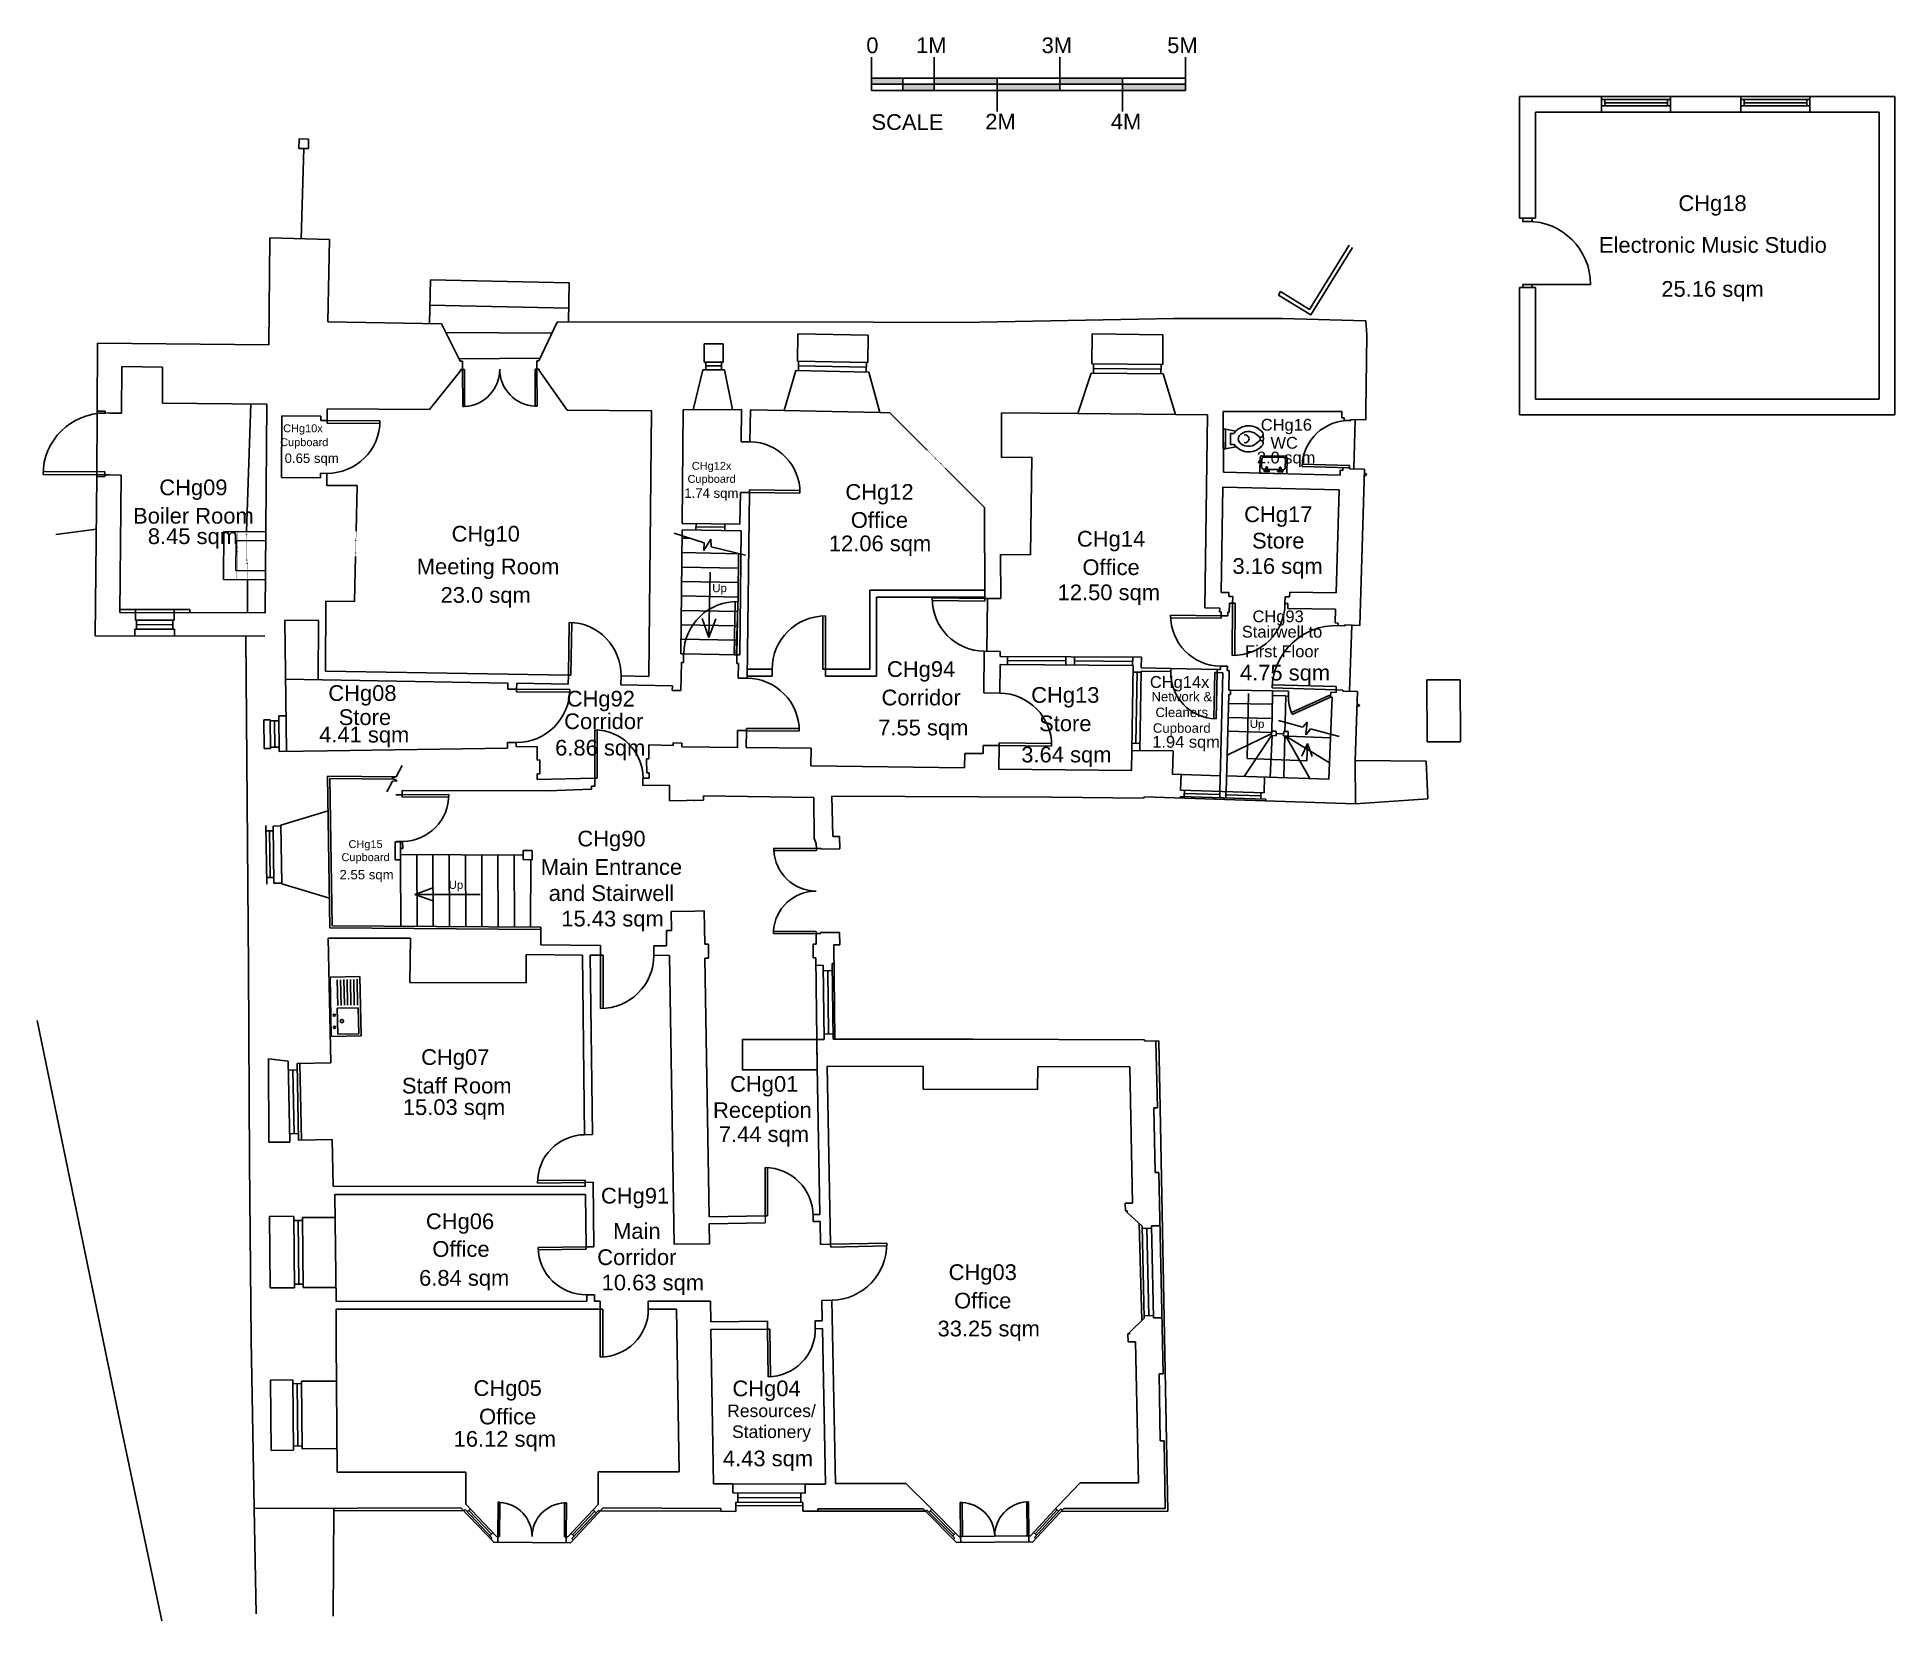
# Model space of a CAD drawing. Header units: millimetres. Extents: x 0 to 29590, y 0 to 25220.
import ezdxf

# ---------------------------------------------------------------- set-up
doc = ezdxf.new("R2010")
doc.units = ezdxf.units.MM
doc.linetypes.add('DOT', pattern=[6.35, 0, -6.35])
for name, color, linetype in [('COLD WATER', 5, 'Continuous'), ('DOORS', 2, 'Continuous'), ('ELECTRICAL', 1, 'Continuous'), ('EXTERNAL WALLS', 1, 'Continuous'), ('FENCE', 5, 'Continuous'), ('FURNITURE', 40, 'Continuous'), ('INTERNAL WALLS', 3, 'Continuous'), ('ROOM NAME', 4, 'Continuous'), ('ROOM NUMBER', 7, 'Continuous'), ('SANITARY', 2, 'Continuous'), ('SCALE', 7, 'Continuous'), ('STAIRS', 2, 'Continuous'), ('TEXT AREA', 6, 'Continuous'), ('VOICE', 5, 'Continuous'), ('WINDOWS', 4, 'Continuous')]:
    doc.layers.add(name, color=color, linetype=linetype)
doc.styles.add('CCCU STANDARD', font='arial.ttf')

# ---------------------------------------------------------------- blocks, each defined once
blk = doc.blocks.new('H2', base_point=(1, 0))
at = {"layer": 'DOORS'}
for p, q in [((1, 0), (0, 0)), ((1, 0.05), (0.001251, 0.05)), ((1, 0), (1, 0.05))]:
    blk.add_line(p, q, dxfattribs=at)
blk.add_arc((1, 0), 1, 90, 180, dxfattribs=at)
blk = doc.blocks.new('PTS-003')
at = {"color": 0, "linetype": 'ByBlock'}
blk.add_lwpolyline([(-0.5, -0.5), (-0.5, 0.5), (0.5, 0.5), (0.5, -0.5), (-0.5, -0.5)], dxfattribs=at)
blk = doc.blocks.new('PTS-008')
at = {"color": 0, "linetype": 'ByBlock'}
for points in [[(0, 0.5), (0.08, 0.49), (0.17, 0.46), (0.25, 0.43), (0.32, 0.38), (0.38, 0.32), (0.43, 0.25), (0.46, 0.17), (0.49, 0.08), (0.5, 0), (0.49, -0.09), (0.46, -0.17), (0.43, -0.25), (0.38, -0.32), (0.32, -0.38), (0.25, -0.43), (0.17, -0.47), (0.08, -0.49), (0, -0.5), (-0.09, -0.49), (-0.17, -0.47), (-0.25, -0.43), (-0.32, -0.38), (-0.38, -0.32), (-0.43, -0.25), (-0.47, -0.17), (-0.49, -0.09), (-0.5, 0), (-0.49, 0.08), (-0.47, 0.17), (-0.43, 0.25), (-0.38, 0.32), (-0.32, 0.38), (-0.25, 0.43), (-0.17, 0.46), (-0.09, 0.49), (0, 0.5)], [(0.5, 0), (-0.5, 0)], [(-0.49, 0.09), (0.49, 0.09)], [(0.47, 0.17), (-0.47, 0.17)], [(-0.43, 0.25), (0.43, 0.25)], [(0.38, 0.32), (-0.38, 0.32)], [(-0.32, 0.38), (0.32, 0.38)], [(0.25, 0.43), (-0.25, 0.43)], [(0.38, 0.32), (0.32, 0.38)], [(-0.49, -0.09), (0.49, -0.09)], [(0.47, -0.17), (-0.47, -0.17)], [(-0.43, -0.25), (0.43, -0.25)], [(0.38, -0.32), (-0.38, -0.32)], [(-0.32, -0.38), (0.32, -0.38)], [(0.25, -0.43), (-0.25, -0.43)]]:
    blk.add_lwpolyline(points, dxfattribs=at)
blk = doc.blocks.new('PTS-000')
at = {"color": 0, "linetype": 'ByBlock'}
blk.add_circle((0, 0), 0.5, dxfattribs=at)
blk = doc.blocks.new('DDL', base_point=(0.5, 0))
at = {"layer": 'DOORS'}
for p, q in [((0.5, 1), (0, 1)), ((0, 1), (0, 0.975)), ((0.5, 0.975), (0, 0.975)), ((0.5, 1), (0.5, 0.975)), ((0.5, 0.025), (0, 0.025)), ((0, 0), (0, 0.025)), ((0.5, 0), (0, 0)), ((0.5, 0), (0.5, 0.025))]:
    blk.add_line(p, q, dxfattribs=at)
for centre, start, end in [((0.5, 1), 182.8681, 270), ((0.5, 0), 90, 177.1319)]:
    blk.add_arc(centre, 0.5, start, end, dxfattribs=at)
blk = doc.blocks.new('A$C4DAE37CD')
at = {"layer": 'SANITARY'}
for p, q in [((475, 954), (0, 945)), ((0, 945), (18, 0)), ((123, 494), (115, 903)), ((176, 495), (168, 904)), ((229, 496), (221, 905)), ((281, 497), (274, 906)), ((334, 498), (326, 908)), ((387, 499), (379, 909)), ((440, 500), (432, 910)), ((494, 9), (475, 954)), ((450, 457), (115, 450)), ((123, 37), (115, 450)), ((458, 43), (450, 457)), ((18, 0), (494, 9)), ((458, 43), (123, 37))]:
    blk.add_line(p, q, dxfattribs=at)
for centre, radius in [((68, 340), 17.6), ((72, 145), 17.6), ((189, 245), 26.4)]:
    blk.add_circle(centre, radius, dxfattribs=at)
blk = doc.blocks.new('WC', base_point=(0, 0.208))
at = {"layer": 'SANITARY'}
for p, q in [((0, 0.363), (0.036, 0.363)), ((0, 0.363), (0, 0.053)), ((0.036, 0.363), (0.202, 0.334)), ((0.036, 0.363), (0.036, 0.053)), ((0.174, 0.297), (0.117, 0.297)), ((0.117, 0.118), (0.117, 0.297)), ((0, 0.053), (0.036, 0.053)), ((0.036, 0.053), (0.201, 0.082)), ((0.174, 0.118), (0.117, 0.118))]:
    blk.add_line(p, q, dxfattribs=at)
for centre, radius, start, end in [((0.404, 0.133), 0.283, 36.5469, 144.3914), ((0.402, 0.123), 0.202, 40.9998, 126.2998), ((0.591, 0.28), 0.045, 212.9694, 27.1213), ((0.404, 0.283), 0.283, 215.6086, 323.4531), ((0.32, 0.207), 0.081, 152.4748, 180), ((0.32, 0.207), 0.081, 180, 207.5252), ((0.361, 0.186), 0.127, 128.2338, 152.2204), ((0.361, 0.229), 0.127, 207.7796, 231.7662), ((0.401, 0.291), 0.201, 233.5308, 319.2142), ((0.348, 0.209), 0.062, 255.0686, 104.9314), ((0.591, 0.135), 0.045, 332.8787, 147.0306), ((0.488, 0.207), 0.101, 0, 15.9454), ((0.488, 0.207), 0.101, 344.5966, 0), ((0.488, 0.207), 0.151, 0, 19.6284), ((0.488, 0.207), 0.151, 340.7278, 0)]:
    blk.add_arc(centre, radius, start, end, dxfattribs=at)
blk = doc.blocks.new('*U13')
at = {"layer": 'WINDOWS'}
for p, q in [((0, -100), (0, -50)), ((0, -50), (1100, -50)), ((0, -100), (1100, -100)), ((0, -100), (0, -200)), ((1100, -200), (0, -200)), ((0, -200), (0, -300)), ((50, -200), (50, -100)), ((50, -150), (1050, -150)), ((1100, -100), (1100, -50)), ((1100, -300), (1100, -200)), ((0, -300), (1100, -300))]:
    blk.add_line(p, q, dxfattribs=at)
blk.add_lwpolyline([(1050, -100), (1100, -100), (1100, -200), (1050, -200)], close=True, dxfattribs=at)
blk = doc.blocks.new('*U12')
at = {"layer": 'WINDOWS'}
for p, q in [((0, -100), (0, -50)), ((0, -50), (1100, -50)), ((0, -100), (1100, -100)), ((0, -100), (0, -200)), ((1100, -200), (0, -200)), ((0, -200), (0, -300)), ((50, -200), (50, -100)), ((50, -150), (1050, -150)), ((1100, -100), (1100, -50)), ((1100, -300), (1100, -200)), ((0, -300), (1100, -300))]:
    blk.add_line(p, q, dxfattribs=at)
blk.add_lwpolyline([(1050, -100), (1100, -100), (1100, -200), (1050, -200)], close=True, dxfattribs=at)

msp = doc.modelspace()

# ---------------------------------------------------------------- linework, layer by layer
at = {"layer": 'DOORS'}
for p, q in [((23739, 21283), (24743, 21283)), ((12514, 15153), (12516, 16002)), ((12556, 15153), (12559, 16003)), ((12556, 15153), (12514, 15153)), ((20588, 14743), (19978, 14467)), ((20602, 14712), (19991, 14436)), ((20602, 14712), (20588, 14743)), ((11298, 14213), (12138, 14210)), ((11298, 14171), (11298, 14213)), ((11298, 14171), (12139, 14167)), ((11594, 6452), (11594, 7217)), ((11632, 6452), (11632, 7216)), ((11594, 6452), (11632, 6452))]:
    msp.add_line(p, q, dxfattribs=at)
for points in [[(23664, 22337), (23814, 22337), (23814, 22287), (23664, 22287)], [(23664, 21283), (23814, 21283), (23814, 21233), (23664, 21233)]]:
    msp.add_lwpolyline(points, close=True, dxfattribs=at)
msp.add_arc((23739, 21283), 1004, 360, 90, dxfattribs=at)
at = {"layer": 'DOORS', "extrusion": (0, 0, -1)}
for centre, major_axis, start_param, end_param in [((12556, 15153), (601, 601), 3.929642, 5.500438), ((11298, 14171), (605, 585), -0.797701, 0.773095)]:
    msp.add_ellipse(centre, major_axis=major_axis, ratio=1, start_param=start_param, end_param=end_param, dxfattribs=at)
at = {"layer": 'DOORS'}
for centre, major_axis, start_param, end_param in [((20602, 14712), (-474, 474), 0.758164, 1.209558), ((11594, 6452), (541, 541), 5.497793, 7.068589)]:
    msp.add_ellipse(centre, major_axis=major_axis, ratio=1, start_param=start_param, end_param=end_param, dxfattribs=at)
at = {"layer": 'EXTERNAL WALLS'}
for p, q in [((23614, 24276), (23614, 22337)), ((23614, 24276), (24919, 24276)), ((24919, 24276), (24919, 24026)), ((26019, 24276), (26019, 24026)), ((26019, 24276), (27138, 24276)), ((27138, 24276), (27138, 24026)), ((28238, 24276), (28238, 24026)), ((28238, 24276), (29590, 24276)), ((29590, 24276), (29590, 19204)), ((23864, 24026), (24919, 24026)), ((23864, 24026), (23864, 22337)), ((26019, 24026), (27138, 24026)), ((28238, 24026), (29340, 24024)), ((29340, 24024), (29340, 19454)), ((23614, 22337), (23864, 22337)), ((23614, 21233), (23614, 19204)), ((23614, 21233), (23864, 21233)), ((23864, 21233), (23864, 19454)), ((10624, 20336), (10624, 20046)), ((10925, 20336), (10925, 20046)), ((1997, 19966), (1994, 19389)), ((6743, 19909), (6251, 19291)), ((6743, 19929), (6743, 19909)), ((6774, 20060), (6775, 19929)), ((7959, 20066), (7960, 19935)), ((7996, 19935), (7996, 19910)), ((7996, 19910), (8441, 19278)), ((10449, 19287), (10601, 19922)), ((11074, 19288), (10950, 19922)), ((11900, 19275), (12086, 19911)), ((13246, 19887), (13420, 19244)), ((16578, 19225), (16791, 19868)), ((17934, 19857), (18134, 19210)), ((1083, 19235), (1155, 19234)), ((1155, 19234), (1343, 19233)), ((1994, 19389), (3659, 19377)), ((4622, 19301), (4621, 19114)), ((6251, 19291), (4622, 19301)), ((8441, 19278), (9788, 19270)), ((11219, 19288), (10289, 19286)), ((11900, 19275), (11361, 19286)), ((13420, 19244), (13580, 19240)), ((16578, 19225), (15363, 19237)), ((20783, 19260), (18891, 19261)), ((20780, 19160), (20783, 19260)), ((29340, 19454), (23864, 19454)), ((4517, 19185), (3900, 19188)), ((4517, 19185), (4516, 19115)), ((4621, 19114), (4516, 19115)), ((18134, 19210), (18644, 19205)), ((20820, 19160), (20780, 19160)), ((20819, 19120), (20820, 19160)), ((20924, 19117), (20819, 19120)), ((29590, 19204), (23614, 19204)), ((20797, 18366), (20796, 18321)), ((1079, 18249), (1151, 18249)), ((1151, 18249), (1339, 18247)), ((20756, 18322), (20754, 18247)), ((20796, 18321), (20756, 18322)), ((1315, 16058), (3631, 16054)), ((3971, 13847), (3947, 15937)), ((20725, 15890), (20676, 15891)), ((20725, 15890), (20724, 15849)), ((20829, 15845), (20724, 15849)), ((20692, 14826), (20691, 14785)), ((20798, 14822), (20692, 14826)), ((20574, 13402), (20627, 14711)), ((20604, 14787), (20602, 14712)), ((20602, 14712), (20627, 14711)), ((20604, 14787), (20691, 14785)), ((3964, 14411), (3849, 14410)), ((15070, 13941), (15069, 13810)), ((15070, 13941), (15322, 13938)), ((15322, 13938), (15318, 13563)), ((4620, 13856), (3856, 13845)), ((12326, 13615), (14773, 13583)), ((14776, 13813), (14773, 13583)), ((14776, 13813), (15069, 13810)), ((17435, 13858), (17430, 13539)), ((18094, 13853), (17435, 13858)), ((18094, 13853), (18084, 13483)), ((4662, 11034), (4626, 13449)), ((15318, 13563), (17430, 13539)), ((18221, 13479), (18213, 13229)), ((19551, 13436), (19543, 13184)), ((12379, 12464), (12371, 13111)), ((18209, 13104), (18210, 13129)), ((19568, 13058), (19569, 13083)), ((3883, 12670), (4635, 12898)), ((3883, 12658), (3758, 12656)), ((3897, 11735), (3883, 12670)), ((12411, 12373), (12379, 12464)), ((12412, 12301), (12411, 12373)), ((12486, 12302), (12412, 12301)), ((12487, 12287), (12486, 12302)), ((3896, 11747), (3772, 11745)), ((3897, 11735), (4655, 11509)), ((12481, 10945), (12480, 10960)), ((4676, 8886), (4637, 10874)), ((12363, 10557), (12361, 10777)), ((12408, 10777), (12361, 10777)), ((12406, 10944), (12481, 10945)), ((12408, 10777), (12406, 10944)), ((12363, 10557), (12405, 10557)), ((12427, 8830), (12405, 10557)), ((12407, 10437), (12522, 10439)), ((12691, 10469), (12662, 10469)), ((12422, 9257), (12537, 9259)), ((12707, 9262), (12677, 9262)), ((4676, 8886), (4140, 8875)), ((4209, 7656), (4185, 8876)), ((14113, 8829), (12583, 8832)), ((14113, 8829), (14113, 8465)), ((15937, 8826), (15936, 8462)), ((17405, 8823), (15937, 8826)), ((17449, 6654), (17405, 8823)), ((15936, 8462), (14113, 8465)), ((4700, 7666), (4164, 7655)), ((4715, 6921), (4700, 7666)), ((4740, 6792), (4762, 5088)), ((17449, 6654), (17331, 6652)), ((17334, 6527), (17331, 6652)), ((17334, 6527), (17361, 6528)), ((17361, 6528), (17361, 6505)), ((4745, 6424), (4225, 6422)), ((17361, 6505), (17600, 6285)), ((17554, 6327), (17595, 4786)), ((4759, 5311), (4239, 5309)), ((4762, 4963), (4762, 4453)), ((17399, 4593), (17631, 4821)), ((4762, 4453), (4779, 2367)), ((17374, 4572), (17400, 4573)), ((17377, 4441), (17374, 4572)), ((17495, 4444), (17377, 4441)), ((17400, 4573), (17399, 4593)), ((17541, 2198), (17495, 4444)), ((4767, 3819), (4211, 3815)), ((4776, 2742), (4220, 2738)), ((6828, 2370), (4779, 2367)), ((6828, 2370), (6829, 1858)), ((10228, 2374), (8936, 2372)), ((8936, 2372), (8937, 1851)), ((10775, 2182), (11081, 2181)), ((11081, 2181), (11081, 2041)), ((11081, 2181), (12234, 2175)), ((12234, 2175), (12556, 2179)), ((12234, 2175), (12234, 2035)), ((14222, 1807), (13836, 2187)), ((16264, 1834), (16613, 2197)), ((17541, 2198), (16613, 2197)), ((11131, 1833), (11131, 1891)), ((12195, 1838), (12195, 1886)), ((17967, 1791), (16351, 1788))]:
    msp.add_line(p, q, dxfattribs=at)
at = {"layer": 'EXTERNAL WALLS', "linetype": 'Continuous'}
for p, q in [((4658, 21998), (3704, 22023)), ((19805, 21169), (19771, 21114)), ((6740, 20060), (6438, 20657)), ((7993, 20066), (8285, 20679)), ((12109, 20061), (12118, 20496)), ((13238, 20473), (13229, 20038)), ((16804, 20493), (16800, 20018)), ((17933, 20482), (17928, 20007)), ((21166, 19265), (21179, 20479)), ((958, 19265), (1083, 19265)), ((21164, 19125), (21166, 19265)), ((21164, 19125), (20924, 19132)), ((21142, 18341), (20902, 18348)), ((953, 18225), (1078, 18224)), ((926, 15686), (3628, 15681)), ((20829, 15845), (20830, 15860)), ((21070, 15851), (20830, 15860)), ((3326, 15681), (3367, 10406)), ((20798, 14807), (20798, 14822)), ((21033, 14799), (20798, 14807)), ((20994, 13703), (21033, 14799)), ((3610, 14347), (3710, 14348)), ((3615, 13892), (3610, 14347)), ((3615, 13892), (3715, 13893)), ((20997, 13011), (20994, 13703)), ((12672, 12491), (12782, 12493)), ((12787, 12293), (12487, 12287)), ((12780, 10964), (12480, 10960)), ((12780, 10964), (12783, 10764)), ((12688, 10763), (12783, 10764)), ((12688, 10763), (12707, 9262)), ((17637, 9250), (14905, 9264)), ((17636, 9235), (17637, 9250)), ((17866, 9234), (17821, 9233)), ((4000, 8915), (3684, 8951)), ((17844, 8171), (17785, 8169)), ((17889, 8172), (18012, 1746)), ((3691, 7623), (4025, 7625)), ((17807, 7138), (17867, 7139)), ((3711, 5303), (3700, 6443)), ((3700, 6443), (4087, 6441)), ((17885, 6291), (17750, 6288)), ((3711, 5303), (4101, 5303)), ((17916, 4828), (17781, 4825)), ((17935, 3936), (17870, 3936)), ((3715, 3835), (4073, 3838)), ((3726, 2715), (4082, 2718)), ((17951, 2867), (17886, 2866)), ((6751, 1802), (3456, 1791)), ((3486, 109), (3456, 1791)), ((10891, 1789), (10891, 1744)), ((11131, 1833), (12195, 1838)), ((11131, 1743), (11131, 1833)), ((12195, 1838), (12195, 1748)), ((12435, 1783), (12435, 1748)), ((6794, 1757), (4728, 1750)), ((18012, 1746), (16309, 1743)), ((7340, 1251), (7340, 1345)), ((8425, 1242), (8425, 1337)), ((14711, 1246), (14710, 1342)), ((15795, 1257), (15794, 1352))]:
    msp.add_line(p, q, dxfattribs=at)
for points in [[(3704, 22023), (3688, 20320)], [(4630, 20688), (4658, 21998)], [(20896, 21906), (20265, 20885), (19805, 21169)], [(20951, 21872), (20286, 20796), (19771, 21114)], [(18104, 20740), (14735, 20674)], [(19829, 20738), (18104, 20740)], [(21162, 20700), (19829, 20738)], [(6438, 20657), (4630, 20688)], [(11898, 20686), (8285, 20679)], [(14735, 20674), (11898, 20686)], [(12118, 20496), (13238, 20473)], [(17933, 20482), (16804, 20493)], [(21179, 20479), (21162, 20700)], [(963, 20346), (958, 19265)], [(3688, 20320), (963, 20346)], [(6774, 20060), (6740, 20060)], [(7993, 20066), (7959, 20066)], [(1083, 19265), (1083, 19235)], [(20924, 19132), (20924, 19117)], [(20902, 18363), (20902, 18348)], [(953, 18225), (926, 15686)], [(1079, 18249), (1078, 18224)], [(21142, 18341), (21070, 15851)], [(20994, 13703), (22127, 13690)], [(22127, 13690), (22149, 13088)], [(12658, 13132), (16165, 13115), (17625, 13103)], [(12672, 12491), (12658, 13132)], [(17625, 13103), (17639, 13123)], [(17639, 13123), (20997, 13011)], [(22149, 13088), (20997, 13011)], [(12787, 12293), (12782, 12493)], [(3367, 10406), (3383, 7305)], [(1295, 3279), (0, 9559)], [(14905, 9264), (12707, 9262)], [(17821, 9233), (17636, 9235)], [(17821, 9233), (17844, 8171)], [(17866, 9234), (17889, 8172)], [(3684, 8951), (3691, 7623)], [(17785, 8169), (17807, 7138)], [(3383, 7305), (3407, 4476)], [(17867, 7139), (17935, 3936)], [(3407, 4476), (3456, 1791)], [(17870, 3936), (17886, 2866)], [(3726, 2715), (3715, 3835)], [(1984, 0), (1295, 3279)], [(17951, 2867), (17967, 1791)], [(4716, 77), (4728, 1795)], [(6751, 1802), (7272, 1251), (8493, 1241), (9018, 1799)], [(6829, 1858), (7313, 1346), (7340, 1345)], [(8425, 1337), (8452, 1337), (8937, 1851)], [(9018, 1799), (10891, 1789)], [(12435, 1783), (14111, 1783)], [(14111, 1783), (14643, 1246), (15862, 1258), (16351, 1788)], [(14222, 1807), (14682, 1342), (14710, 1342)], [(15794, 1352), (15820, 1352), (16264, 1834)], [(8976, 1754), (10891, 1744)], [(10891, 1744), (11131, 1743)], [(12195, 1748), (12435, 1748)], [(12435, 1748), (14146, 1748)]]:
    msp.add_lwpolyline(points, dxfattribs=at)
at = {"layer": 'EXTERNAL WALLS'}
for points in [[(10624, 20336), (10925, 20336)], [(1347, 19973), (1343, 19233)], [(1997, 19966), (1347, 19973)], [(6775, 19929), (6743, 19929)], [(7996, 19935), (7960, 19935)], [(11900, 19275), (13420, 19244)], [(18134, 19210), (16578, 19225)], [(1339, 18247), (1315, 16058)], [(20737, 18009), (20690, 16370)], [(20682, 16110), (20676, 15891)], [(18084, 13483), (18845, 13458)], [(18947, 13456), (20574, 13402)], [(12715, 2187), (13836, 2187)]]:
    msp.add_lwpolyline(points, dxfattribs=at)
at = {"layer": 'FENCE', "linetype": 'Continuous'}
msp.add_line((4204, 22010), (4246, 23448), dxfattribs=at)
msp.add_lwpolyline([(944, 17385), (296, 17299)], dxfattribs=at)
at = {"layer": 'FURNITURE'}
msp.add_lwpolyline([(12418, 9257), (11234, 9257), (11234, 8775), (12426, 8775)], close=True, dxfattribs=at)
at = {"layer": 'INTERNAL WALLS'}
for p, q in [((3406, 19379), (3332, 17346)), ((3659, 19377), (3631, 16054)), ((9741, 15039), (9788, 19270)), ((10276, 17475), (10289, 19286)), ((11219, 19288), (11212, 18778)), ((11361, 19286), (11354, 18776)), ((13580, 19240), (14173, 18648)), ((15363, 19237), (15358, 18527)), ((18891, 19261), (18896, 18291)), ((3900, 19188), (3894, 18208)), ((18601, 16133), (18644, 19205)), ((11354, 18776), (11212, 18778)), ((14463, 18358), (15090, 17730)), ((15358, 18527), (15842, 18532)), ((15842, 18532), (15825, 16975)), ((20902, 18363), (20797, 18366)), ((4511, 18205), (3894, 18208)), ((4616, 18274), (4511, 18275)), ((4511, 18275), (4511, 18205)), ((4616, 18274), (4615, 18081)), ((5096, 18078), (4615, 18081)), ((5081, 17359), (5096, 18078)), ((18857, 16378), (18884, 18053)), ((18884, 18053), (20737, 18009)), ((18896, 18291), (20754, 18247)), ((11202, 17971), (11195, 17465)), ((11344, 17969), (11202, 17971)), ((11344, 17969), (11308, 15013)), ((11195, 17465), (10276, 17475)), ((10494, 17369), (10495, 17473)), ((10954, 17363), (10955, 17468)), ((15090, 17730), (15097, 16280)), ((2974, 17349), (2967, 16582)), ((3642, 17344), (2974, 17349)), ((3171, 17203), (3167, 16726)), ((3641, 17199), (3171, 17203)), ((10251, 15402), (10273, 17372)), ((10273, 17372), (11214, 17360)), ((11214, 17360), (11190, 15384)), ((5057, 16231), (5072, 16950)), ((11166, 16304), (11174, 16994)), ((15825, 16975), (15345, 16980)), ((15345, 16980), (15349, 16279)), ((2967, 16582), (3635, 16577)), ((3167, 16726), (3637, 16722)), ((3349, 16579), (3351, 16054)), ((11135, 15385), (11166, 16304)), ((13262, 16413), (13262, 15153)), ((15097, 16413), (13262, 16413)), ((13372, 16303), (13372, 15043)), ((15097, 16303), (13372, 16303)), ((15097, 16280), (15349, 16279)), ((18982, 16374), (18857, 16378)), ((18980, 16314), (18982, 16374)), ((19044, 16312), (18980, 16314)), ((19041, 16207), (19044, 16312)), ((19875, 16203), (19879, 16308)), ((19948, 16306), (19879, 16308)), ((19951, 16381), (19948, 16306)), ((20690, 16370), (19951, 16381)), ((4593, 15126), (4600, 16236)), ((4600, 16236), (5057, 16231)), ((18836, 16129), (18601, 16133)), ((18834, 16068), (18836, 16129)), ((18859, 16067), (18834, 16068)), ((18859, 16067), (18858, 16007)), ((18966, 16005), (18858, 16007)), ((18967, 16065), (18966, 16005)), ((18988, 16065), (18967, 16065)), ((18991, 16209), (18988, 16065)), ((19041, 16207), (18991, 16209)), ((19921, 16202), (19875, 16203)), ((19919, 16122), (19921, 16202)), ((20682, 16110), (19919, 16122)), ((4480, 15933), (3947, 15937)), ((4475, 14988), (4480, 15933)), ((10298, 15401), (10251, 15402)), ((10298, 15401), (10297, 15263)), ((15080, 14778), (15087, 15440)), ((15087, 15440), (15339, 15437)), ((15339, 15437), (15338, 15359)), ((8461, 15061), (4593, 15126)), ((10255, 14814), (10265, 15264)), ((10265, 15264), (10297, 15263)), ((11145, 15385), (11145, 15247)), ((11145, 15385), (11190, 15384)), ((11145, 15247), (11170, 15246)), ((11170, 15246), (11167, 15014)), ((11308, 15153), (11706, 15153)), ((11706, 15155), (11706, 15043)), ((12556, 15153), (13262, 15153)), ((12556, 15153), (12556, 15043)), ((15332, 14775), (15337, 15228)), ((15337, 15228), (17457, 15214)), ((15338, 15359), (17590, 15344)), ((17457, 15214), (17435, 13858)), ((17585, 15123), (17566, 13857)), ((17585, 15123), (18058, 15116)), ((17590, 15344), (17587, 15174)), ((17587, 15174), (18058, 15167)), ((18058, 15116), (18058, 15167)), ((18794, 15100), (18795, 15151)), ((18794, 15100), (18887, 15099)), ((18795, 15151), (18849, 15150)), ((18887, 15099), (18838, 13208)), ((18850, 15203), (18849, 15150)), ((18958, 15201), (18850, 15203)), ((18958, 15201), (18957, 15133)), ((18988, 15133), (18957, 15133)), ((18988, 15133), (18982, 14823)), ((7498, 14935), (3958, 14995)), ((7497, 14839), (7498, 14935)), ((7637, 14837), (7497, 14839)), ((7638, 14933), (7637, 14837)), ((8459, 14919), (7638, 14933)), ((8461, 15061), (8459, 14919)), ((9301, 15047), (9299, 14905)), ((10119, 14891), (9299, 14905)), ((9741, 15039), (9301, 15047)), ((10117, 14817), (10119, 14891)), ((10117, 14817), (10255, 14814)), ((11308, 15013), (11167, 15014)), ((11308, 15043), (11706, 15043)), ((12556, 15043), (13372, 15043)), ((19009, 14822), (18982, 14823)), ((19009, 14822), (19007, 14750)), ((19679, 14808), (19677, 14736)), ((19679, 14808), (19934, 14803)), ((19934, 14803), (19932, 14728)), ((15080, 14778), (15332, 14775)), ((18980, 14751), (18940, 13204)), ((19007, 14750), (18980, 14751)), ((19677, 14736), (19887, 14732)), ((19887, 14732), (19879, 14308)), ((19932, 14728), (19912, 14728)), ((7631, 13988), (7491, 13988)), ((7491, 13988), (7491, 13898)), ((7631, 13988), (7630, 13918)), ((7967, 13926), (7630, 13918)), ((7966, 13708), (7967, 13926)), ((9744, 13729), (9744, 13952)), ((9744, 13952), (10130, 13941)), ((10130, 13941), (10131, 13980)), ((10269, 13977), (10131, 13980)), ((10267, 13919), (10269, 13977)), ((11153, 13908), (10267, 13919)), ((11157, 14178), (11153, 13908)), ((11298, 14177), (11157, 14178)), ((11298, 14177), (11294, 13907)), ((4620, 13856), (7491, 13898)), ((5718, 13439), (5812, 13622)), ((8006, 13709), (7966, 13708)), ((8005, 13487), (8006, 13709)), ((9744, 13729), (9707, 13728)), ((9711, 13506), (9707, 13728)), ((11294, 13907), (12330, 13895)), ((12330, 13895), (12326, 13615)), ((4626, 13449), (5718, 13440)), ((5569, 13203), (5661, 13372)), ((5650, 13427), (5718, 13439)), ((5732, 13378), (5650, 13427)), ((5661, 13372), (5732, 13378)), ((7965, 13486), (8005, 13487)), ((7965, 13400), (7965, 13486)), ((8883, 13420), (7965, 13400)), ((8885, 13293), (8883, 13420)), ((9650, 13420), (9747, 13421)), ((9650, 13303), (9650, 13420)), ((9748, 13507), (9711, 13506)), ((9748, 13507), (9747, 13421)), ((5815, 13155), (5715, 13154)), ((5815, 13225), (5815, 13155)), ((5815, 13225), (8140, 13218)), ((8140, 13218), (8832, 13245)), ((8885, 13293), (8830, 13290)), ((8830, 13290), (8832, 13245)), ((9650, 13303), (10070, 13307)), ((10074, 13057), (10070, 13307)), ((10616, 13067), (10074, 13057)), ((10466, 13063), (10451, 13062)), ((10614, 13136), (12371, 13111)), ((10616, 13067), (10614, 13136)), ((5822, 12412), (5722, 12412)), ((5823, 12302), (5790, 12302)), ((5822, 12412), (5823, 12302)), ((10478, 11303), (10098, 11297)), ((10098, 11297), (10103, 10994)), ((10627, 11305), (10478, 11303)), ((10635, 10775), (10627, 11305)), ((8023, 11010), (4662, 11034)), ((8023, 11010), (8022, 10763)), ((10026, 10993), (10023, 10750)), ((10103, 10994), (10026, 10993)), ((4637, 10874), (5947, 10870)), ((5947, 10870), (5938, 10163)), ((8022, 10763), (8975, 10753)), ((8975, 10753), (8974, 10601)), ((9825, 10751), (9824, 10599)), ((10023, 10750), (9825, 10751)), ((10635, 10775), (10692, 10775)), ((10692, 10775), (10692, 10555)), ((7789, 10612), (7790, 10162)), ((8685, 10599), (7789, 10612)), ((8685, 10599), (8721, 7742)), ((8811, 10601), (8847, 7743)), ((8974, 10601), (8811, 10601)), ((10074, 10598), (9824, 10599)), ((10149, 5998), (10074, 10598)), ((10702, 6433), (10635, 10555)), ((10635, 10555), (10692, 10555)), ((7790, 10162), (5938, 10163)), ((12427, 8830), (12469, 6472)), ((12583, 8832), (12639, 5998)), ((8847, 7743), (8721, 7742)), ((8731, 6919), (4715, 6921)), ((8856, 6984), (8730, 6982)), ((8730, 6982), (8731, 6919)), ((8856, 6984), (8869, 5957)), ((8733, 6790), (4740, 6792)), ((8733, 6790), (8743, 5955)), ((11594, 6452), (10702, 6433)), ((11596, 6340), (10704, 6321)), ((10704, 6321), (10709, 6005)), ((12469, 6472), (12359, 6469)), ((12359, 6469), (12361, 6358)), ((12473, 6360), (12361, 6358)), ((12473, 6360), (12480, 5995)), ((8869, 5957), (8743, 5955)), ((10709, 6005), (10149, 5998)), ((12639, 5998), (12480, 5995)), ((8754, 5090), (4762, 5088)), ((8879, 5194), (8753, 5192)), ((8753, 5192), (8754, 5090)), ((8879, 5194), (8880, 5092)), ((8970, 5092), (8880, 5092)), ((8970, 5092), (8970, 4965)), ((10725, 5092), (9735, 5092)), ((9735, 5092), (9735, 4965)), ((10725, 5092), (10729, 4764)), ((12657, 5105), (12498, 5102)), ((12498, 5102), (12504, 4780)), ((12657, 5105), (12715, 2187)), ((4762, 4963), (8593, 4965)), ((8970, 4965), (8593, 4965)), ((10183, 4965), (9735, 4965)), ((10183, 4965), (10228, 2374)), ((11633, 4772), (10729, 4764)), ((11633, 4772), (11635, 4645)), ((12504, 4780), (12393, 4779)), ((12393, 4779), (12395, 4652)), ((11635, 4645), (10733, 4637)), ((10733, 4637), (10775, 2182)), ((12507, 4653), (12395, 4652)), ((12507, 4653), (12556, 2179))]:
    msp.add_line(p, q, dxfattribs=at)
at = {"layer": 'INTERNAL WALLS', "linetype": 'DOT', "ltscale": 0.5}
for p, q in [((14173, 18648), (14463, 18358)), ((5081, 17359), (5072, 16950))]:
    msp.add_line(p, q, dxfattribs=at)
at = {"layer": 'INTERNAL WALLS', "linetype": 'DOT', "ltscale": 0.75}
for p, q in [((3189, 17348), (3182, 16581)), ((3332, 17346), (3349, 16579))]:
    msp.add_line(p, q, dxfattribs=at)
at = {"layer": 'INTERNAL WALLS', "lineweight": 9}
msp.add_line((11594, 6452), (11596, 6340), dxfattribs=at)
at = {"layer": 'SANITARY'}
for p, q in [((19476, 18277), (19481, 18527)), ((19507, 18500), (19504, 18374)), ((19509, 18554), (19886, 18545)), ((19851, 18526), (19541, 18533)), ((19569, 18305), (19571, 18366)), ((19595, 18305), (19596, 18365)), ((19787, 18300), (19789, 18361)), ((19813, 18300), (19814, 18360)), ((19881, 18365), (19884, 18491)), ((19911, 18516), (19905, 18267)), ((19905, 18267), (19476, 18277)), ((19570, 18338), (19537, 18339)), ((19541, 18301), (19542, 18321)), ((19622, 18299), (19541, 18301)), ((19542, 18321), (19569, 18320)), ((19569, 18305), (19595, 18305)), ((19595, 18319), (19622, 18319)), ((19788, 18333), (19596, 18337)), ((19622, 18319), (19622, 18299)), ((19759, 18296), (19760, 18316)), ((19840, 18294), (19759, 18296)), ((19760, 18316), (19787, 18315)), ((19787, 18300), (19813, 18300)), ((19813, 18314), (19840, 18314)), ((19847, 18331), (19814, 18332)), ((19840, 18314), (19840, 18294))]:
    msp.add_line(p, q, dxfattribs=at)
for centre, major_axis, start_param, end_param in [((19508, 18526), (0.7, 27.7), 0, 1.545802), ((19537, 18373), (0.8, 34.6), 1.550799, 3.141593), ((19540, 18499), (0.8, 34.6), 0, 1.550799), ((19583, 18365), (0.3, 13.5), 4.712389, 7.853982), ((19801, 18360), (0.3, 13.5), 4.712389, 7.853982), ((19848, 18366), (0.8, 34.6), 3.141593, 4.732386), ((19851, 18492), (0.8, 34.6), -1.550799, 0), ((19885, 18517), (0.7, 27.7), -1.545802, 0)]:
    msp.add_ellipse(centre, major_axis=major_axis, ratio=0.95429, start_param=start_param, end_param=end_param, dxfattribs=at)
at = {"layer": 'SCALE'}
for p, q in [((13289, 24904), (13289, 24369)), ((14289, 24904), (14289, 24369)), ((16289, 24904), (16289, 24369)), ((18289, 24904), (18289, 24369)), ((18289, 24569), (13289, 24569)), ((13789, 24569), (13789, 24369)), ((15289, 24569), (15289, 24034)), ((17289, 24569), (17289, 24034)), ((18289, 24469), (13289, 24469)), ((18289, 24369), (13289, 24369))]:
    msp.add_line(p, q, dxfattribs=at)
for points in [[(13289, 24569), (13789, 24569), (13289, 24469), (13789, 24469)], [(14289, 24569), (15289, 24569), (14289, 24469), (15289, 24469)], [(16289, 24569), (17289, 24569), (16289, 24469), (17289, 24469)], [(13789, 24469), (14289, 24469), (13789, 24369), (14289, 24369)], [(15289, 24469), (16289, 24469), (15289, 24369), (16289, 24369)], [(17289, 24469), (18289, 24469), (17289, 24369), (18289, 24369)]]:
    msp.add_solid(points, dxfattribs=at)
at = {"layer": 'STAIRS', "linetype": 'Continuous'}
for p, q in [((6263, 21354), (6248, 20660)), ((8475, 21306), (8462, 20679)), ((958, 19265), (953, 18225)), ((20940, 15856), (20903, 14804))]:
    msp.add_line(p, q, dxfattribs=at)
at = {"layer": 'STAIRS'}
for p, q in [((8012, 20106), (6720, 20100)), ((20994, 19130), (20972, 18346)), ((10145, 17322), (10625, 17165)), ((10272, 17242), (10398, 17239)), ((10618, 17045), (10730, 17225)), ((10625, 17165), (10618, 17045)), ((10730, 17225), (10738, 17105)), ((10269, 17012), (11195, 16994)), ((10738, 17105), (11283, 16973)), ((10267, 16782), (11171, 16764)), ((10698, 15661), (10719, 16699)), ((10262, 16322), (11166, 16304)), ((10264, 16552), (11169, 16534)), ((15137, 16280), (15127, 15439)), ((10259, 16092), (11158, 16075)), ((10256, 15862), (11150, 15845)), ((10698, 15661), (10595, 15963)), ((10698, 15661), (10812, 15959)), ((10254, 15632), (11142, 15615)), ((10298, 15401), (11145, 15385)), ((18058, 15167), (18795, 15151)), ((19009, 14822), (19679, 14808)), ((18976, 14611), (19674, 14597)), ((19272, 13731), (19293, 14769)), ((19677, 14736), (19666, 14169)), ((18971, 14386), (19670, 14372)), ((19774, 14336), (20163, 14230)), ((19876, 14164), (19879, 14308)), ((20163, 14230), (20230, 14314)), ((20230, 14314), (20208, 14107)), ((20208, 14107), (20283, 14204)), ((20283, 14204), (20738, 14085)), ((18955, 13786), (19665, 14133)), ((19665, 14149), (18965, 14167)), ((19227, 13447), (19663, 14097)), ((19673, 14097), (19641, 13433)), ((19666, 14169), (19663, 14097)), ((19735, 14095), (19738, 14167)), ((19737, 14131), (19854, 14128)), ((19856, 14164), (19853, 14092)), ((19873, 14092), (19856, 13426)), ((20274, 13412), (19889, 14091)), ((20584, 13662), (19889, 14091)), ((19925, 14090), (19928, 14162)), ((19925, 14090), (20601, 14062)), ((20234, 13973), (20146, 13769)), ((20223, 13697), (20234, 13973)), ((20234, 13973), (20307, 13763)), ((19272, 13731), (20223, 13697)), ((4697, 11068), (4662, 13414)), ((4662, 13414), (5686, 13406)), ((5701, 12121), (5703, 12404)), ((5790, 12404), (5703, 12404)), ((5788, 12121), (5790, 12404)), ((7741, 12192), (5789, 12206)), ((6046, 12204), (6051, 11059)), ((6305, 12202), (6309, 11057)), ((6564, 12200), (6568, 11055)), ((6822, 12199), (6826, 11054)), ((7081, 12197), (7085, 11052)), ((7339, 12195), (7343, 11050)), ((7602, 11048), (7599, 12193)), ((7740, 12122), (7741, 12267)), ((7886, 12266), (7741, 12267)), ((7885, 12121), (7886, 12266)), ((5701, 12121), (5788, 12121)), ((5788, 12121), (5792, 11061)), ((7885, 12121), (7740, 12122)), ((7858, 11046), (7865, 12121)), ((6017, 11567), (6317, 11676)), ((6017, 11567), (7055, 11567)), ((6017, 11567), (6317, 11459)), ((8023, 11045), (4697, 11068)), ((8023, 11045), (8023, 11010)), ((14710, 1342), (15794, 1352))]:
    msp.add_line(p, q, dxfattribs=at)
at = {"layer": 'STAIRS', "linetype": 'Continuous'}
for points in [[(8475, 21306), (6263, 21354)], [(8467, 20906), (6254, 20954)], [(6509, 20518), (8203, 20506)]]:
    msp.add_lwpolyline(points, dxfattribs=at)
at = {"layer": 'STAIRS'}
for points in [[(19663, 14097), (19735, 14095)], [(19666, 14169), (19738, 14167)], [(19853, 14092), (19925, 14090)], [(19856, 14164), (19928, 14162)]]:
    msp.add_lwpolyline(points, dxfattribs=at)
at = {"layer": 'VOICE', "linetype": 'Continuous'}
for points in [[(22138, 14983), (22668, 14984)], [(22141, 13998), (22138, 14983)], [(22668, 14984), (22671, 13998)], [(22671, 13998), (22141, 13998)]]:
    msp.add_lwpolyline(points, dxfattribs=at)
at = {"layer": 'WINDOWS'}
for p, q in [((10950, 19922), (10601, 19922)), ((10651, 19922), (10651, 20046)), ((10651, 19984), (10900, 19984)), ((10900, 19922), (10900, 20046)), ((12126, 19911), (12129, 20060)), ((12128, 19986), (13207, 19963)), ((13206, 19888), (13209, 20038)), ((16824, 19868), (16826, 20018)), ((16825, 19943), (17901, 19933)), ((17901, 19858), (17902, 20008)), ((10494, 17421), (10954, 17416)), ((1556, 15685), (1556, 15795)), ((2186, 15684), (2186, 15794)), ((15455, 15227), (15456, 15358)), ((15455, 15293), (16387, 15286)), ((16387, 15221), (16388, 15352)), ((16522, 15220), (16523, 15351)), ((16522, 15286), (17449, 15279)), ((17449, 15214), (17450, 15345)), ((17455, 15109), (17585, 15107)), ((17520, 15108), (17502, 13975)), ((3715, 13893), (3710, 14348)), ((3850, 14335), (3710, 14333)), ((3780, 14334), (3785, 13914)), ((3856, 13845), (3849, 14410)), ((3855, 13915), (3715, 13913)), ((17437, 13976), (17568, 13974)), ((3657, 11732), (3643, 12667)), ((3759, 12581), (3644, 12580)), ((3702, 12580), (3713, 11840)), ((3772, 11745), (3758, 12656)), ((3770, 11840), (3655, 11839)), ((12537, 9259), (12522, 10439)), ((12677, 9262), (12662, 10469)), ((12523, 10353), (12663, 10355)), ((12593, 10354), (12606, 9346)), ((12536, 9345), (12676, 9347)), ((4025, 7625), (4000, 8915)), ((4142, 8775), (4002, 8772)), ((4072, 8774), (4092, 7759)), ((4164, 7655), (4140, 8875)), ((4162, 7760), (4022, 7757)), ((4087, 6441), (4101, 5303)), ((4226, 6374), (4088, 6373)), ((4157, 6374), (4169, 5363)), ((4225, 6422), (4239, 5309)), ((17600, 6285), (17631, 4821)), ((17751, 6252), (17601, 6249)), ((17676, 6251), (17706, 4859)), ((17750, 6288), (17781, 4825)), ((4238, 5363), (4100, 5362)), ((17781, 4861), (17630, 4857)), ((4073, 3838), (4082, 2718)), ((4211, 3777), (4073, 3776)), ((4142, 3776), (4151, 2784)), ((4211, 3815), (4220, 2738)), ((4220, 2785), (4082, 2784)), ((6852, 1736), (6901, 1782)), ((11081, 2041), (12234, 2035)), ((11131, 1891), (12195, 1886)), ((11161, 1891), (11162, 2041)), ((11161, 1966), (12165, 1961)), ((12165, 1886), (12166, 2036)), ((14207, 1730), (14253, 1776)), ((16271, 1746), (16223, 1790)), ((16327, 1762), (16305, 1783)), ((6797, 1753), (6818, 1772)), ((6876, 1759), (7235, 1379)), ((8529, 1369), (8882, 1745)), ((8906, 1722), (8858, 1767)), ((8961, 1739), (8941, 1758)), ((14150, 1744), (14171, 1765)), ((14230, 1753), (14604, 1374)), ((15896, 1386), (16247, 1768)), ((7211, 1356), (7260, 1402)), ((7225, 1300), (7245, 1320)), ((8553, 1346), (8504, 1392)), ((8539, 1291), (8519, 1310)), ((14581, 1351), (14627, 1397)), ((14595, 1294), (14616, 1316)), ((15919, 1364), (15872, 1408)), ((15908, 1307), (15886, 1327))]:
    msp.add_line(p, q, dxfattribs=at)
at = {"layer": 'WINDOWS', "linetype": 'Continuous'}
for p, q in [((1315, 16108), (2433, 16106)), ((1565, 16107), (1565, 15935)), ((2183, 16106), (2183, 15934)), ((2433, 16106), (2433, 16056)), ((1556, 15795), (2186, 15794)), ((1565, 15935), (2183, 15934)), ((1585, 15935), (1585, 15795)), ((1585, 15865), (2163, 15864)), ((2163, 15934), (2163, 15794)), ((18270, 13129), (18273, 13227)), ((18271, 13178), (18839, 13158)), ((18837, 13108), (18840, 13208)), ((18932, 13105), (18935, 13205)), ((18934, 13155), (19491, 13136)), ((19489, 13086), (19492, 13186))]:
    msp.add_line(p, q, dxfattribs=at)
at = {"layer": 'WINDOWS'}
for points in [[(10624, 20046), (10925, 20046)], [(12086, 19911), (13246, 19887)], [(12109, 20061), (13229, 20038)], [(17934, 19857), (16791, 19868)], [(17928, 20007), (16800, 20018)], [(15886, 1327), (16305, 1783)], [(6818, 1772), (7245, 1320)], [(8519, 1310), (8941, 1758)], [(14171, 1765), (14616, 1316)]]:
    msp.add_lwpolyline(points, dxfattribs=at)
at = {"layer": 'WINDOWS', "linetype": 'Continuous'}
for points in [[(18210, 13129), (19569, 13083)], [(18213, 13229), (19543, 13184)]]:
    msp.add_lwpolyline(points, dxfattribs=at)

# ---------------------------------------------------------------- block references
at = {"layer": 'COLD WATER', "linetype": 'Continuous', "xscale": 30.00000000000021, "yscale": 30.00000000000021, "zscale": 30.00000000000021, "rotation": 353.3404079957699}
msp.add_blockref('PTS-000', (21161, 18254), dxfattribs=at)
at = {"layer": 'DOORS'}
for name, p in [('*U13', (24919, 24326)), ('*U12', (27138, 24326))]:
    msp.add_blockref(name, p, dxfattribs=at)
for name, p, xscale, yscale, zscale, rotation in [('DDL', (6775, 19929), -1185.415394052528, 1184.759017865345, 656.3761871830167, 270.2704438260989), ('H2', (1079, 18249), 985.7060087875402, 985.7060087875402, 985.7060087875402, 359.728326327484), ('H2', (4621, 19114), 839.9999999999978, 839.9999999999978, 905.172413793101, 179.6603137149731), ('H2', (20902, 18363), 754.979577598963, 754.979577598963, 813.555579309227, 358.3495475689756), ('H2', (11344, 17969), -807.0051400015808, 807.0051400015805, 869.6176077603236, 359.2400585351897), ('H2', (15097, 16280), -840.0000012014305, 840.0000012014302, 905.1724150877484, 179.3443959551546), ('H2', (11145, 15385), -846.6319442545316, 846.6319442545314, 846.6319442545315, 88.87114087980747), ('H2', (18858, 16007), -803.930849918093, 803.9308499180929, 866.3047951703588, 179.3903730729933), ('H2', (19041, 16207), -834.9999999999923, 834.9999999999918, 899.7844827586123, 269.7221929823675), ('H2', (8461, 15061), 839.9999999999976, 839.9999999999976, 905.172413793101, 269.033965316763), ('H2', (20692, 14826), 1023.012218890932, 1023.012218890932, 1102.383856563504, 358.2597083402605), ('H2', (18794, 15100), 737.0000000000009, 737.0000000000009, 794.1810344827594, 88.7617257565546), ('H2', (7637, 14837), 848.9297559645909, 848.9297559645909, 914.7949956514983, 179.6393165049682), ('H2', (15322, 13938), -836.999999999999, 836.9999999999991, 901.9396551724126, 359.3413318254612), ('H2', (8883, 13420), 767.2564130350346, 767.2564130350346, 826.7849278394766, 270.049318385256), ('H2', (5815, 13155), 742.9820562032685, 742.9820562032685, 800.6272157362808, 180.4963581394165), ('DDL', (12406, 10944), 1357.027666509902, 1356.276266916042, 751.3995938593032, 359.7494173788621), ('H2', (8974, 10601), -850.0000000000011, 850.0000000000009, 915.94827586207, 269.8480894984489), ('H2', (8730, 6982), 759.9999999999966, 759.9999999999966, 759.9999999999966, 0.7233528070056346), ('H2', (8743, 5955), -763.0000000000038, 763.0000000000036, 763.0000000000039, 180.7233528070056), ('H2', (12639, 5998), 893.0213425325834, 893.0213425325834, 962.3074811773531, 181.1336354028003), ('H2', (8970, 4965), -764.9999999590275, 764.9999999590273, 824.3534482317101, 270.0003441535099), ('H2', (11635, 4645), -759.9992912828149, 759.9992912828147, 818.9647535375158, 270.5357524397834), ('DDL', (7340, 1345), 1085.7585218099, 1085.157326615099, 601.1951948006088, 269.5458839230701), ('DDL', (14710, 1342), 1085.238786061056, 1084.637878649062, 600.90741199394, 270.5470007551947)]:
    msp.add_blockref(name, p, dxfattribs=dict(at, xscale=xscale, yscale=yscale, zscale=zscale, rotation=rotation))
at = {"layer": 'ELECTRICAL', "linetype": 'Continuous', "xscale": 30.00000000000021, "yscale": 30.00000000000021, "zscale": 30.00000000000021, "rotation": 353.3404079957699}
msp.add_blockref('PTS-008', (21046, 14579), dxfattribs=at)
at = {"layer": 'FENCE', "linetype": 'Continuous', "xscale": 149.9999999998777, "yscale": 149.9999999998777, "zscale": 149.9999999998777, "rotation": 359.4823191146833}
msp.add_blockref('PTS-003', (4246, 23523), dxfattribs=at)
at = {"layer": 'SANITARY', "xscale": 1000, "yscale": 1000, "zscale": 1000, "rotation": 0.2693603185761688}
msp.add_blockref('WC', (18893, 18821), dxfattribs=at)
at = {"layer": 'SANITARY'}
msp.add_blockref('A$C4DAE37CD', (4665, 9306), dxfattribs=at)

# ---------------------------------------------------------------- texts
at = {"layer": 'ROOM NAME', "attachment_point": 5, "style": 'CCCU STANDARD'}
for s, insert, char_height, width in [('\\P\\PElectronic Music Studio', (26692, 22326), 250, 3485.66), ('\\P\\PCupboard', (4254, 18959), 125, 305.59), ('\\P\\PWC', (19863, 19071), 187.5, 1397.91), ('\\P\\PCupboard', (10743, 18375), 125, 453.39), ('\\P\\P{\\fArial|b0|i0|c238|p34;Boiler Room}', (2489, 18013), 250, 2284.2), ('\\P\\POffice', (13416, 17946), 250, 3707.97), ('\\P\\PStore', (19769, 17617), 250, 1805.28), ('\\P\\PMeeting Room', (7182, 17170), 250, 5118.92), ('\\P\\POffice', (17106, 17194), 250, 3485.66), ('\\P\\P\\PStairwell to First Floor', (19829, 16063), 187.5, 1294.19), ('\\P\\PCorridor', (14080, 15119), 250, 3485.66), ('{\\fArial|b0|i0|c238|p34;\\P\\P\\P\\P\\H1.2x;Network & Cleaners Cupboard}', (18232, 14862), 125, 1097.98), ('\\P\\PStore', (5221, 14806), 250, 3527.42), ('\\P\\PCorridor', (9025, 14741), 250, 3515.19), ('\\P\\PStore', (16377, 14707), 250, 2092.85), ('\\P\\PCupboard', (5231, 12350), 125, 565.03), ('\\P\\P\\PMain Entrance\\Pand Stairwell', (9148, 12420), 250, 6592.92), ('\\P\\PStaff Room', (6683, 8938), 250, 4092.91), ('\\P\\PReception', (11552, 8513), 250, 1833.59), ('\\P\\P\\PMain Corridor', (9552, 6623), 250, 1194.38), ('\\P\\POffice', (6751, 6337), 250, 4013.77), ('\\P\\POffice', (15062, 5515), 250, 4957.47), ('\\P\\POffice', (7495, 3669), 250, 5466.13), ('\\P\\P{\\H0.8x;Resources/\\PStationery}', (11697, 3565), 250, 1823.31)]:
    msp.add_mtext(s, dxfattribs=dict(at, insert=insert, char_height=char_height, width=width))
at = {"layer": 'ROOM NUMBER', "attachment_point": 5, "style": 'CCCU STANDARD'}
for s, insert, char_height, width in [('CHg18', (26686, 22539), 250, 3485.66), ('CHg10x', (4234, 18972), 125, 305.59), ('CHg16', (19898, 19019), 187.5, 1397.91), ('CHg12x', (10743, 18375), 125, 453.39), ('CHg09', (2489, 18013), 250, 2284.2), ('CHg12', (13417, 17940), 250, 3709.47), ('CHg17', (19769, 17584), 250, 1805.28), ('CHg10', (7145, 17274), 250, 2284.2), ('CHg14', (17106, 17194), 250, 3485.66), ('CHg93', (19767, 15968), 187.5, 1187.21), ('CHg94', (14080, 15119), 250, 3485.66), ('CHg08', (5181, 14737), 250, 2284.2), ('CHg92', (8978, 14648), 250, 3515.19), ('CHg13', (16377, 14707), 250, 2092.85), ('CHg14x', (18198, 14922), 187.5, 629.67), ('CHg15', (5231, 12350), 125, 565.03), ('CHg90', (9148, 12420), 250, 6665.62), ('CHg07', (6660, 8940), 250, 6665.62), ('CHg01', (11581, 8513), 250, 1776.59), ('CHg91', (9524, 6733), 250, 1419.32), ('CHg06', (6736, 6326), 250, 6665.62), ('CHg03', (15062, 5515), 250, 4957.47), ('CHg05', (7495, 3669), 250, 5466.13), ('CHg04', (11618, 3664), 250, 1823.31)]:
    msp.add_mtext(s, dxfattribs=dict(at, insert=insert, char_height=char_height, width=width))
at = {"layer": 'SCALE', "char_height": 250, "attachment_point": 1, "style": 'CCCU STANDARD'}
for s, insert, width in [('0', (13207, 25216), 562), ('1M', (14000, 25216), 562), ('3M', (16000, 25216), 562), ('5M', (18000, 25216), 562), ('SCALE', (13289, 23993), 4479.62), ('2M', (15102, 24000), 562), ('4M', (17102, 24000), 562)]:
    msp.add_mtext(s, dxfattribs=dict(at, insert=insert, width=width))
at = {"layer": 'STAIRS', "style": 'CCCU STANDARD'}
for p in [(10753, 16382), (19316, 14220), (6555, 11656)]:
    msp.add_text('Up', height=130, dxfattribs=at).set_placement(p)
at = {"layer": 'TEXT AREA', "char_height": 250, "attachment_point": 5, "style": 'CCCU STANDARD'}
for s, insert, width in [('\\P\\P25.16 sqm', (26686, 21590), 3527.42), ('\\P\\P{\\H0.6x;0.65 sqm}', (4373, 18909), 3527.42), ('\\P\\P{\\H0.75x;2.0 sqm}', (19894, 18914), 3527.42), ('\\P\\P{\\H0.6x;1.74 sqm}', (10739, 18353), 3527.42), ('\\P\\P8.45 sqm', (2481, 17652), 2284.2), ('\\P\\P12.06 sqm', (13426, 17537), 3527.42), ('\\P\\P3.16 sqm', (19758, 17177), 3527.42), ('\\P\\P23.0 sqm', (7144, 16716), 3527.42), ('\\P\\P12.50 sqm', (17070, 16758), 3527.42), ('\\P\\P4.75 sqm', (19877, 15479), 3527.42), ('\\P\\P4.41 sqm', (5209, 14492), 3527.42), ('\\P\\P7.55 sqm', (14115, 14605), 3527.42), ('\\P\\P6.86 sqm', (8969, 14284), 3527.42), ('\\P\\P3.64 sqm', (16394, 14175), 3527.42), ('\\P\\P{\\H0.75x;1.94 sqm}', (18301, 14387), 3527.42), ('\\P\\P{\\H0.6x;2.55 sqm}', (5247, 12277), 3527.42), ('\\P\\P15.43 sqm', (9165, 11562), 3527.42), ('\\P\\P15.03 sqm', (6640, 8560), 3527.42), ('\\P\\P7.44 sqm', (11576, 8130), 3527.42), ('\\P\\P6.84 sqm', (6802, 5841), 3527.42), ('\\P\\P10.63 sqm', (9807, 5767), 3527.42), ('\\P\\P33.25 sqm', (15157, 5034), 3527.42), ('\\P\\P16.12 sqm', (7449, 3277), 3527.42), ('\\P\\P4.43 sqm', (11641, 2966), 3527.42)]:
    msp.add_mtext(s, dxfattribs=dict(at, insert=insert, width=width))

doc.saveas('drawing.dxf')
